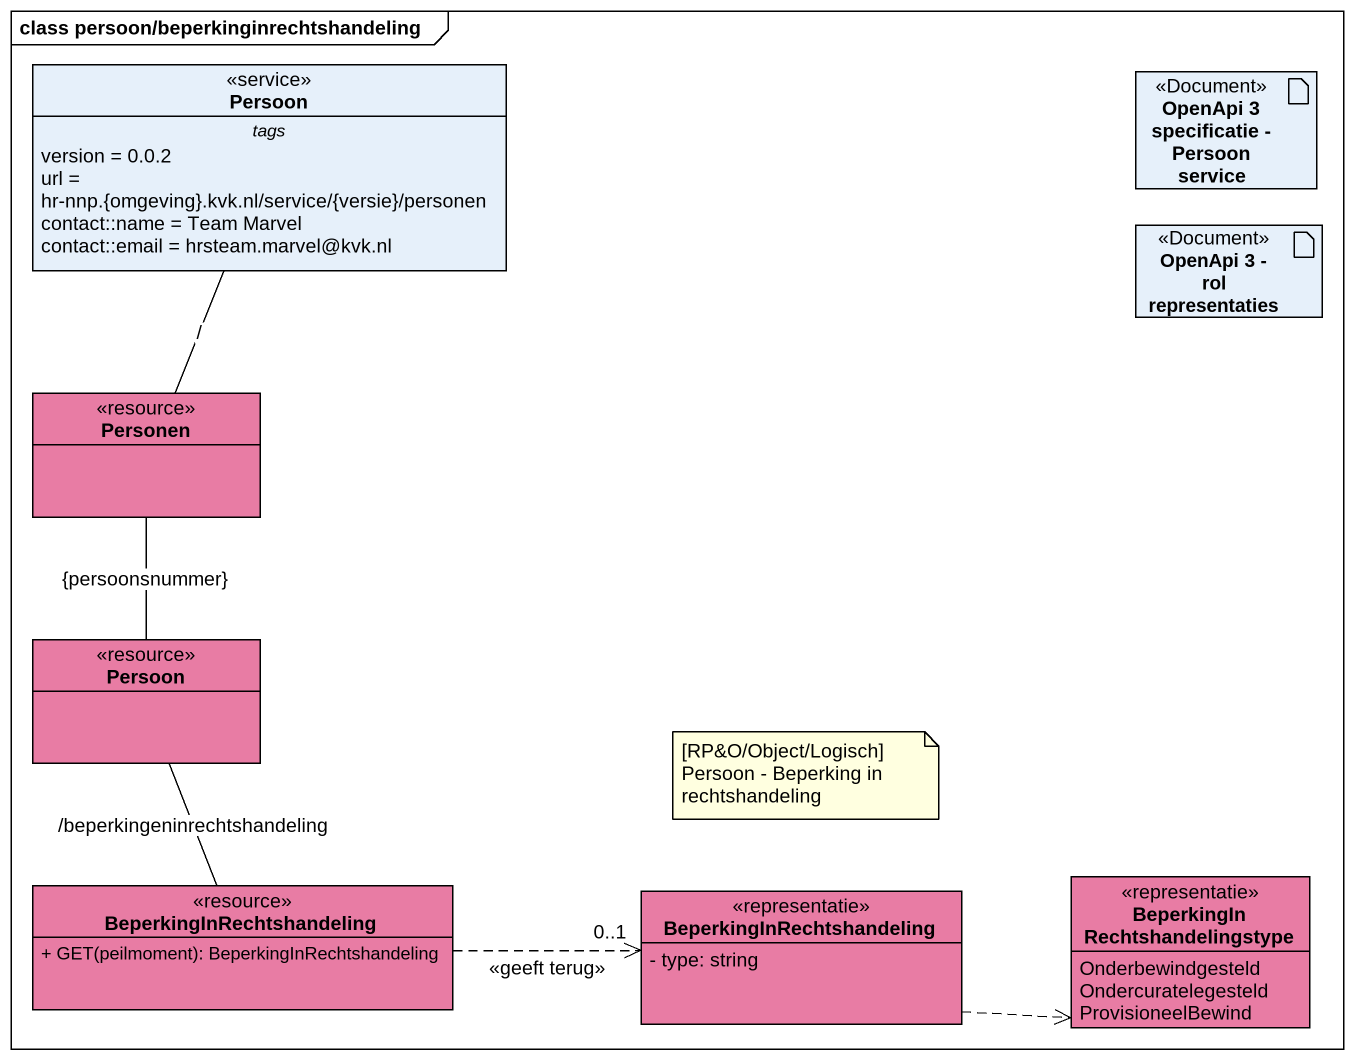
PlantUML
@startuml
mainframe class persoon/beperkinginrechtshandeling
allowmixing
hide circle
hide empty members
skinparam classAttributeIconSize 0
class Persoon <<service>> {
  -- tags --
  version = 0.0.2
  url = hr-nnp.{omgeving}.kvk.nl/service/{versie}/personen
  contact::name = Team Marvel
  contact::email = hrsteam.marvel@kvk.nl
}
artifact "OpenApi 3 specificatie - Persoon service" as OpenApi_3_specificatie <<Document>>
artifact "OpenApi 3 - rol representaties" as OpenApi_3_rol_representaties <<Document>>
class Personen <<resource>> #E87CA4
class "Persoon" as Persoon_2 <<resource>> #E87CA4
class BeperkingInRechtshandeling <<resource>> #E87CA4 {
  + GET(peilmoment): BeperkingInRechtshandeling
}
enum "BeperkingInRechtshandelingstype" as BeperkingInRechtshandelingst <<representatie>> #E87CA4 {
  Onderbewindgesteld
  Ondercuratelegesteld
  ProvisioneelBewind
}
class "BeperkingInRechtshandeling" as BeperkingInRechtshandeling_2 <<representatie>> #E87CA4 {
  - type: string
}
Persoon -- Personen : /
Personen -- Persoon_2 : {persoonsnummer}
Persoon_2 -- BeperkingInRechtshandeling : /beperkingeninrechtshandeling
BeperkingInRechtshandeling .right.> "0..1" BeperkingInRechtshandeling_2 : <<geeft terug>>
BeperkingInRechtshandeling_2 .right.> BeperkingInRechtshandelingst
note as N1
  [RP&O/Object/Logisch] Persoon - Beperking in rechtshandeling
end note
@enduml
